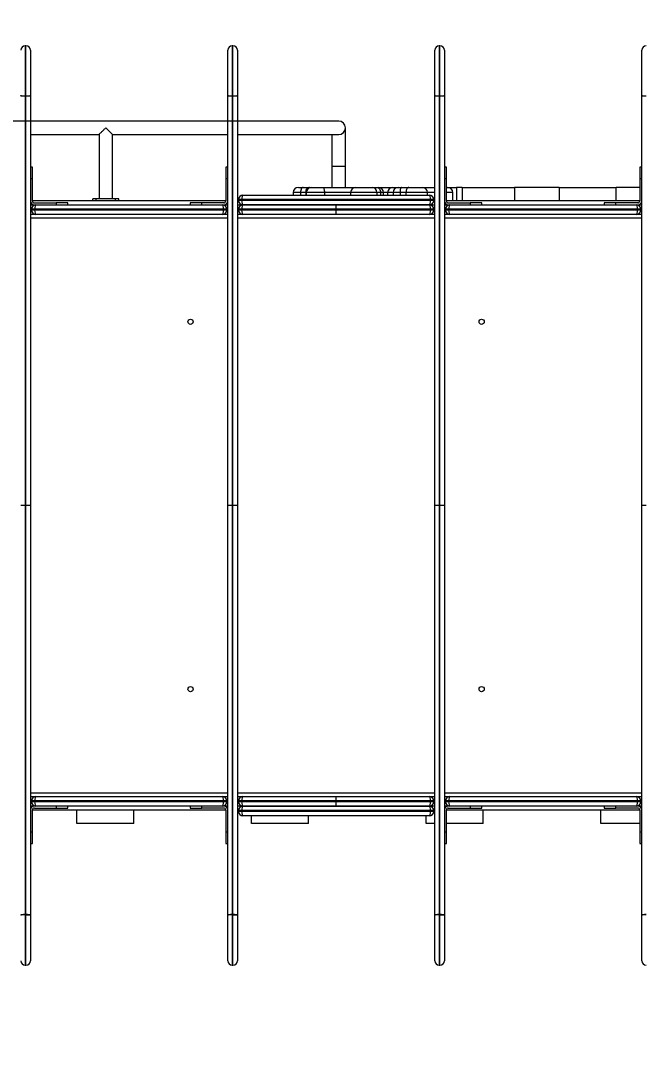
# Model space of a CAD drawing. Header units: millimetres. Extents: x -4040 to 3088, y -4191 to 2638.
# Drawn here: x -549 to 418, y -311 to 1293 of the extents above; entities that cross this region are included whole.
import ezdxf

# ---------------------------------------------------------------- set-up
doc = ezdxf.new("R2010")
doc.units = ezdxf.units.MM
for name, color, linetype in [('DIKOM_ОБЪЕКТ', 7, 'Continuous'), ('DIKOM_РАЗМЕР_ЗОНА', 7, 'Continuous'), ('DIKOM_РАЗМЕР_ОБЪЕКТА', 7, 'Continuous')]:
    doc.layers.add(name, color=color, linetype=linetype)
doc.styles.add('style1', font='arial.ttf', dxfattribs={"width": 0.8})
doc.dimstyles.new('1-50', dxfattribs={"dimtxt": 300, "dimasz": 200, "dimexe": 100, "dimexo": 0, "dimgap": 100, "dimtad": 1, "dimtxsty": 'style1', "dimcen": 200, "dimclrd": 7, "dimclre": 7, "dimclrt": 7, "dimadec": 1, "dimazin": 2, "dimtfac": 1, "dimtmove": 0, "dimatfit": 2, "dimfxl": 0, "dimlwd": 25, "dimlwe": 18, "dimarcsym": 0})

# ---------------------------------------------------------------- blocks, each defined once
blk = doc.blocks.new('*D9')
at = {"layer": 'Defpoints', "color": 0, "transparency": 16777216}
for p in [(-3211.6, -262.7), (3088.4, -258.6), (3088.4, -4091.2)]:
    blk.add_point(p, dxfattribs=at)
at = {"layer": 'DIKOM_РАЗМЕР_ЗОНА', "color": 7, "lineweight": 18, "transparency": 16777216}
for p, q in [((-3211.6, -262.7), (-3211.6, -4191.2)), ((3088.4, -258.6), (3088.4, -4191.2))]:
    blk.add_line(p, q, dxfattribs=at)
at = {"layer": 'DIKOM_РАЗМЕР_ЗОНА', "color": 7, "lineweight": 25, "transparency": 16777216}
blk.add_line((-3011.6, -4091.2), (2888.4, -4091.2), dxfattribs=at)
at = {"layer": 'DIKOM_РАЗМЕР_ЗОНА', "color": 7, "transparency": 16777216}
for points in [[(-3011.6, -4057.9), (-3011.6, -4124.6), (-3211.6, -4091.2)], [(2888.4, -4057.9), (2888.4, -4124.6), (3088.4, -4091.2)]]:
    blk.add_solid(points, dxfattribs=at)
at = {"layer": 'DIKOM_РАЗМЕР_ЗОНА', "color": 7, "transparency": 16777216, "insert": (-98.6, -3837.9), "char_height": 300, "attachment_point": 5, "style": 'style1'}
blk.add_mtext('6300', dxfattribs=at)
blk = doc.blocks.new('*D10')
at = {"layer": 'Defpoints', "color": 0, "transparency": 16777216}
for p in [(1588.4, 240.2), (-1711.6, 161.2), (1588.4, -2021.8)]:
    blk.add_point(p, dxfattribs=at)
at = {"layer": 'DIKOM_РАЗМЕР_ОБЪЕКТА', "color": 7, "lineweight": 18, "transparency": 16777216}
for p, q in [((1588.4, 240.2), (1588.4, -2121.8)), ((-1711.6, 161.2), (-1711.6, -2121.8))]:
    blk.add_line(p, q, dxfattribs=at)
at = {"layer": 'DIKOM_РАЗМЕР_ОБЪЕКТА', "color": 7, "lineweight": 25, "transparency": 16777216}
blk.add_line((-1511.6, -2021.8), (1388.4, -2021.8), dxfattribs=at)
at = {"layer": 'DIKOM_РАЗМЕР_ОБЪЕКТА', "color": 7, "transparency": 16777216}
for points in [[(-1511.6, -1988.5), (-1511.6, -2055.2), (-1711.6, -2021.8)], [(1388.4, -1988.5), (1388.4, -2055.2), (1588.4, -2021.8)]]:
    blk.add_solid(points, dxfattribs=at)
at = {"layer": 'DIKOM_РАЗМЕР_ОБЪЕКТА', "color": 7, "transparency": 16777216, "insert": (57.1, -1768.6), "char_height": 300, "attachment_point": 5, "style": 'style1'}
blk.add_mtext('3300', dxfattribs=at)
blk = doc.blocks.new('*D11')
at = {"layer": 'Defpoints', "color": 0, "transparency": 16777216}
for p in [(-126.1, 1138), (-2130.5, -1153.8), (1105.4, -1153.8)]:
    blk.add_point(p, dxfattribs=at)
at = {"layer": 'DIKOM_РАЗМЕР_ОБЪЕКТА', "color": 7, "lineweight": 18, "transparency": 16777216}
for p, q in [((-126.1, 1138), (-2230.5, 1138)), ((1105.4, -1153.8), (-2230.5, -1153.8))]:
    blk.add_line(p, q, dxfattribs=at)
at = {"layer": 'DIKOM_РАЗМЕР_ОБЪЕКТА', "color": 7, "lineweight": 25, "transparency": 16777216}
blk.add_line((-2130.5, 938), (-2130.5, -953.8), dxfattribs=at)
at = {"layer": 'DIKOM_РАЗМЕР_ОБЪЕКТА', "color": 7, "transparency": 16777216}
for points in [[(-2163.8, 938), (-2097.2, 938), (-2130.5, 1138)], [(-2163.8, -953.8), (-2097.2, -953.8), (-2130.5, -1153.8)]]:
    blk.add_solid(points, dxfattribs=at)
at = {"layer": 'DIKOM_РАЗМЕР_ОБЪЕКТА', "color": 7, "transparency": 16777216, "insert": (-2383.8, 92), "char_height": 300, "attachment_point": 5, "rotation": 90, "style": 'style1'}
blk.add_mtext('2300', dxfattribs=at)
blk = doc.blocks.new('*D12')
at = {"layer": 'Defpoints', "color": 0, "transparency": 16777216}
for p in [(-296.3, 2638), (-3589.8, -3153.9), (1186.2, -3153.9)]:
    blk.add_point(p, dxfattribs=at)
at = {"layer": 'DIKOM_РАЗМЕР_ЗОНА', "color": 7, "lineweight": 18, "transparency": 16777216}
for p, q in [((-296.3, 2638), (-3689.8, 2638)), ((1186.2, -3153.9), (-3689.8, -3153.9))]:
    blk.add_line(p, q, dxfattribs=at)
at = {"layer": 'DIKOM_РАЗМЕР_ЗОНА', "color": 7, "lineweight": 25, "transparency": 16777216}
blk.add_line((-3589.8, 2438), (-3589.8, -2953.9), dxfattribs=at)
at = {"layer": 'DIKOM_РАЗМЕР_ЗОНА', "color": 7, "transparency": 16777216}
for points in [[(-3623.1, 2438), (-3556.4, 2438), (-3589.8, 2638)], [(-3623.1, -2953.9), (-3556.4, -2953.9), (-3589.8, -3153.9)]]:
    blk.add_solid(points, dxfattribs=at)
at = {"layer": 'DIKOM_РАЗМЕР_ЗОНА', "color": 7, "transparency": 16777216, "insert": (-3842.9, -217.8), "char_height": 300, "attachment_point": 5, "rotation": 90, "style": 'style1'}
blk.add_mtext('5800', dxfattribs=at)

msp = doc.modelspace()

# ---------------------------------------------------------------- linework, layer by layer
at = {"layer": 'DIKOM_ОБЪЕКТ', "color": 7, "linetype": 'Continuous', "lineweight": 15}
for p, q in [((-541.108, 1254.504), (-542.108, 1254.504)), ((-542.108, 1254.504), (-542.108, 1176.403)), ((-541.108, 1176.403), (-541.108, 1254.504)), ((-221.108, 1254.504), (-222.108, 1254.504)), ((-222.108, 1254.504), (-222.108, 1176.403)), ((-221.108, 1176.403), (-221.108, 1254.504)), ((98.892, 1254.504), (97.892, 1254.504)), ((97.892, 1254.504), (97.892, 1176.403)), ((98.892, 1176.403), (98.892, 1254.504)), ((-534.108, 1247.504), (-534.108, 1177.265)), ((-229.108, 1177.265), (-229.108, 1247.504)), ((-214.108, 1247.504), (-214.108, 1177.265)), ((90.892, 1177.265), (90.892, 1247.504)), ((105.892, 1247.504), (105.892, 1177.265)), ((410.892, 1177.265), (410.892, 1247.504)), ((-542.108, 1176.403), (-541.108, 1176.403)), ((-542.108, 1176.239), (-542.108, 1176.403)), ((-541.108, 1176.239), (-542.108, 1176.239)), ((-542.108, 1176.239), (-542.108, 543.473)), ((-541.108, 1176.239), (-541.108, 1176.403)), ((-541.108, 543.473), (-541.108, 1176.239)), ((-534.108, 1176.938), (-534.108, 1177.265)), ((-534.108, 1176.938), (-534.108, 543.485)), ((-229.108, 1177.265), (-229.108, 1176.938)), ((-229.108, 543.485), (-229.108, 1176.938)), ((-222.108, 1176.403), (-221.108, 1176.403)), ((-222.108, 1176.239), (-222.108, 1176.403)), ((-221.108, 1176.239), (-222.108, 1176.239)), ((-222.108, 1176.239), (-222.108, 543.473)), ((-221.108, 1176.239), (-221.108, 1176.403)), ((-221.108, 543.473), (-221.108, 1176.239)), ((-214.108, 1176.938), (-214.108, 1177.265)), ((-214.108, 1176.938), (-214.108, 543.485)), ((90.892, 1177.265), (90.892, 1176.938)), ((90.892, 543.485), (90.892, 1176.938)), ((97.892, 1176.403), (98.892, 1176.403)), ((97.892, 1176.239), (97.892, 1176.403)), ((98.892, 1176.239), (97.892, 1176.239)), ((97.892, 1176.239), (97.892, 543.473)), ((98.892, 1176.239), (98.892, 1176.403)), ((98.892, 543.473), (98.892, 1176.239)), ((105.892, 1176.938), (105.892, 1177.265)), ((105.892, 1176.938), (105.892, 543.485)), ((410.892, 1177.265), (410.892, 1176.938)), ((410.892, 543.485), (410.892, 1176.938)), ((-229.108, 1137.967), (-534.108, 1137.967)), ((-57.608, 1137.967), (-214.108, 1137.967)), ((-47.108, 1067.467), (-47.108, 1127.467)), ((-534.108, 1116.967), (-428.023, 1116.967)), ((-428.108, 1117.039), (-428.108, 1017.467)), ((-407.175, 1116.967), (-229.108, 1116.967)), ((-407.108, 1017.467), (-407.108, 1117.053)), ((-214.108, 1116.967), (-57.608, 1116.967)), ((-68.108, 1116.967), (-68.108, 1067.467)), ((-531.108, 1066.467), (-534.108, 1066.467)), ((-531.108, 1048.467), (-531.108, 1066.467)), ((-229.108, 1066.467), (-232.108, 1066.467)), ((-232.108, 1066.467), (-232.108, 1048.467)), ((-68.108, 1067.467), (-68.108, 1035.467)), ((-47.108, 1067.467), (-68.108, 1067.467)), ((-47.108, 1035.467), (-47.108, 1067.467)), ((108.892, 1066.467), (105.892, 1066.467)), ((108.892, 1048.467), (108.892, 1066.467)), ((410.892, 1066.467), (407.892, 1066.467)), ((407.892, 1066.467), (407.892, 1048.467)), ((-531.108, 1048.467), (-534.108, 1048.467)), ((-531.108, 1014.467), (-531.108, 1048.467)), ((-229.108, 1048.467), (-232.108, 1048.467)), ((-232.108, 1048.467), (-232.108, 1014.467)), ((108.892, 1048.467), (105.892, 1048.467)), ((108.892, 1014.467), (108.892, 1048.467)), ((410.892, 1048.467), (407.892, 1048.467)), ((407.892, 1048.467), (407.892, 1014.467)), ((-127.964, 1027.467), (-127.964, 1023.467)), ((-116.461, 1027.467), (-127.964, 1027.467)), ((-119.964, 1035.467), (-112.703, 1035.467)), ((-108.588, 1027.467), (-116.461, 1027.467)), ((-116.461, 1027.467), (-116.461, 1023.467)), ((-112.703, 1035.467), (-102.862, 1035.467)), ((-107.642, 1027.467), (-108.588, 1027.467)), ((-108.588, 1027.467), (-108.588, 1023.467)), ((-107.642, 1027.467), (-107.642, 1023.467)), ((-79.614, 1027.467), (-107.642, 1027.467)), ((-102.862, 1035.467), (-99.642, 1035.467)), ((-99.642, 1035.467), (-81.951, 1035.467)), ((-81.951, 1035.467), (-31.293, 1035.467)), ((-39.087, 1027.467), (-79.614, 1027.467)), ((-79.614, 1027.467), (-79.614, 1023.467)), ((1.197, 1027.467), (-39.087, 1027.467)), ((-39.087, 1027.467), (-39.087, 1023.467)), ((-31.293, 1035.467), (-5.866, 1035.467)), ((-5.866, 1035.467), (1.512, 1035.467)), ((7.099, 1027.467), (1.197, 1027.467)), ((1.197, 1027.467), (1.197, 1023.467)), ((1.512, 1035.467), (3.623, 1035.467)), ((3.623, 1035.467), (25.841, 1035.467)), ((7.099, 1027.467), (7.099, 1023.467)), ((11.623, 1027.467), (7.099, 1027.467)), ((11.623, 1023.467), (11.623, 1027.467)), ((18.114, 1027.467), (11.623, 1027.467)), ((26.566, 1027.467), (18.114, 1027.467)), ((18.114, 1027.467), (18.114, 1023.467)), ((25.841, 1035.467), (34.294, 1035.467)), ((37.351, 1027.467), (26.566, 1027.467)), ((26.566, 1027.467), (26.566, 1023.467)), ((34.294, 1035.467), (39.326, 1035.467)), ((46.399, 1027.467), (37.351, 1027.467)), ((37.351, 1027.467), (37.351, 1023.467)), ((39.326, 1035.467), (50.636, 1035.467)), ((79.58, 1027.467), (46.399, 1027.467)), ((46.399, 1027.467), (46.399, 1023.467)), ((50.636, 1035.467), (71.58, 1035.467)), ((71.58, 1035.467), (90.892, 1035.467)), ((79.58, 1023.467), (79.58, 1027.467)), ((90.892, 1027.467), (79.58, 1027.467)), ((108.892, 1035.467), (110.839, 1035.467)), ((118.839, 1027.467), (108.892, 1027.467)), ((110.839, 1035.467), (124.315, 1035.467)), ((118.839, 1014.467), (118.839, 1027.467)), ((124.315, 1035.467), (124.315, 1014.467)), ((133.35, 1035.467), (124.315, 1035.467)), ((133.35, 1035.467), (133.35, 1014.467)), ((133.35, 1035.467), (214.177, 1035.467)), ((214.177, 1035.467), (214.177, 1014.467)), ((283.15, 1035.467), (214.177, 1035.467)), ((283.15, 1035.467), (283.15, 1014.467)), ((283.15, 1035.467), (371.15, 1035.467)), ((371.15, 1014.467), (371.15, 1035.467)), ((407.892, 1035.467), (371.15, 1035.467)), ((-232.108, 1014.467), (-531.108, 1014.467)), ((-528.108, 1011.467), (-494.108, 1011.467)), ((-494.108, 1011.467), (-494.108, 1008.467)), ((-476.108, 1011.467), (-494.108, 1011.467)), ((-476.108, 1008.467), (-476.108, 1011.467)), ((-437.608, 1014.467), (-437.608, 1017.467)), ((-432.608, 1017.467), (-437.608, 1017.467)), ((-432.608, 1014.467), (-432.608, 1017.467)), ((-402.608, 1017.467), (-432.608, 1017.467)), ((-402.608, 1014.467), (-402.608, 1017.467)), ((-397.608, 1017.467), (-402.608, 1017.467)), ((-397.608, 1014.467), (-397.608, 1017.467)), ((-287.108, 1011.467), (-287.108, 1008.467)), ((-269.108, 1011.467), (-287.108, 1011.467)), ((-269.108, 1008.467), (-269.108, 1011.467)), ((-235.108, 1011.467), (-269.108, 1011.467)), ((-212.536, 1014.467), (-214.108, 1014.467)), ((-207.608, 1016.467), (-212.608, 1016.467)), ((-212.608, 1016.467), (-212.608, 1015.467)), ((-212.608, 1015.467), (-207.608, 1015.467)), ((-207.608, 1016.467), (-207.608, 1015.467)), ((84.392, 1016.467), (-207.608, 1016.467)), ((-207.608, 1015.467), (84.392, 1015.467)), ((-205.608, 1023.467), (82.392, 1023.467)), ((89.392, 1016.467), (84.392, 1016.467)), ((84.392, 1016.467), (84.392, 1015.467)), ((84.392, 1015.467), (89.392, 1015.467)), ((90.892, 1014.467), (89.321, 1014.467)), ((89.392, 1016.467), (89.392, 1015.467)), ((407.892, 1014.467), (108.892, 1014.467)), ((111.892, 1011.467), (145.892, 1011.467)), ((145.892, 1011.467), (145.892, 1008.467)), ((163.892, 1011.467), (145.892, 1011.467)), ((163.892, 1008.467), (163.892, 1011.467)), ((352.892, 1011.467), (352.892, 1008.467)), ((370.892, 1011.467), (352.892, 1011.467)), ((370.892, 1008.467), (370.892, 1011.467)), ((404.892, 1011.467), (370.892, 1011.467)), ((-534.108, 1008.467), (-525.608, 1008.467)), ((-532.608, 1001.467), (-534.108, 1001.467)), ((-534.108, 1000.467), (-532.608, 1000.467)), ((-532.608, 1000.467), (-532.608, 1001.467)), ((-527.608, 1001.467), (-532.608, 1001.467)), ((-532.608, 1000.467), (-527.608, 1000.467)), ((-235.608, 1001.467), (-527.608, 1001.467)), ((-527.608, 1001.467), (-527.608, 1000.467)), ((-527.608, 1000.467), (-235.608, 1000.467)), ((-525.608, 1008.467), (-237.608, 1008.467)), ((-237.608, 1008.467), (-229.108, 1008.467)), ((-230.608, 1001.467), (-235.608, 1001.467)), ((-235.608, 1000.467), (-235.608, 1001.467)), ((-235.608, 1000.467), (-230.608, 1000.467)), ((-230.608, 1001.467), (-230.608, 1000.467)), ((-229.108, 1001.467), (-230.608, 1001.467)), ((-230.608, 1000.467), (-229.108, 1000.467)), ((-214.108, 1008.467), (-205.608, 1008.467)), ((-212.608, 1001.467), (-214.108, 1001.467)), ((-214.108, 1000.467), (-212.608, 1000.467)), ((-212.608, 1000.467), (-212.608, 1001.467)), ((-207.608, 1001.467), (-212.608, 1001.467)), ((-212.608, 1000.467), (-207.608, 1000.467)), ((-207.608, 1001.467), (-207.608, 1000.467)), ((-61.608, 1001.467), (-207.608, 1001.467)), ((-207.608, 1000.467), (-61.608, 1000.467)), ((82.392, 1008.467), (-205.608, 1008.467)), ((-205.608, 1008.467), (-61.608, 1008.467)), ((-61.608, 1008.467), (82.392, 1008.467)), ((-61.608, 1001.467), (-61.608, 1008.467)), ((84.392, 1001.467), (-61.608, 1001.467)), ((-61.608, 1001.467), (-61.608, 1000.467)), ((-61.608, 1000.467), (84.392, 1000.467)), ((-61.608, 993.467), (-61.608, 1000.467)), ((82.392, 1008.467), (90.892, 1008.467)), ((84.392, 1000.467), (84.392, 1001.467)), ((89.392, 1001.467), (84.392, 1001.467)), ((84.392, 1000.467), (89.392, 1000.467)), ((89.392, 1001.467), (89.392, 1000.467)), ((90.892, 1001.467), (89.392, 1001.467)), ((89.392, 1000.467), (90.892, 1000.467)), ((105.892, 1008.467), (114.392, 1008.467)), ((107.392, 1001.467), (105.892, 1001.467)), ((105.892, 1000.467), (107.392, 1000.467)), ((112.392, 1001.467), (107.392, 1001.467)), ((107.392, 1000.467), (107.392, 1001.467)), ((107.392, 1000.467), (112.392, 1000.467)), ((112.392, 1001.467), (112.392, 1000.467)), ((404.392, 1001.467), (112.392, 1001.467)), ((112.392, 1000.467), (404.392, 1000.467)), ((114.392, 1008.467), (402.392, 1008.467)), ((402.392, 1008.467), (410.892, 1008.467)), ((409.392, 1001.467), (404.392, 1001.467)), ((404.392, 1000.467), (404.392, 1001.467)), ((404.392, 1000.467), (409.392, 1000.467)), ((409.392, 1001.467), (409.392, 1000.467)), ((410.892, 1001.467), (409.392, 1001.467)), ((409.392, 1000.467), (410.892, 1000.467)), ((-525.608, 993.467), (-534.108, 993.467)), ((-534.108, 988.467), (-229.108, 988.467)), ((-237.608, 993.467), (-525.608, 993.467)), ((-229.108, 993.467), (-237.608, 993.467)), ((-205.608, 993.467), (-214.108, 993.467)), ((-214.108, 988.467), (90.892, 988.467)), ((-61.608, 993.467), (-205.608, 993.467)), ((82.392, 993.467), (-61.608, 993.467)), ((90.892, 993.467), (82.392, 993.467)), ((114.392, 993.467), (105.892, 993.467)), ((105.892, 988.467), (410.892, 988.467)), ((402.392, 993.467), (114.392, 993.467)), ((410.892, 993.467), (402.392, 993.467)), ((-542.108, 543.473), (-541.108, 543.473)), ((-542.108, 543.447), (-542.108, 543.473)), ((-541.108, 543.447), (-542.108, 543.447)), ((-542.108, 543.447), (-542.108, -89.319)), ((-541.108, 543.447), (-541.108, 543.473)), ((-541.108, -89.319), (-541.108, 543.447)), ((-534.108, 543.435), (-534.108, 543.485)), ((-534.108, 543.435), (-534.108, -90.018)), ((-229.108, 543.485), (-229.108, 543.435)), ((-229.108, -90.018), (-229.108, 543.435)), ((-222.108, 543.473), (-221.108, 543.473)), ((-222.108, 543.447), (-222.108, 543.473)), ((-222.108, 543.447), (-222.108, -89.319)), ((-221.108, 543.447), (-222.108, 543.447)), ((-221.108, 543.447), (-221.108, 543.473)), ((-221.108, -89.319), (-221.108, 543.447)), ((-214.108, 543.435), (-214.108, 543.485)), ((-214.108, 543.435), (-214.108, -90.018)), ((90.892, 543.485), (90.892, 543.435)), ((90.892, -90.018), (90.892, 543.435)), ((97.892, 543.473), (98.892, 543.473)), ((97.892, 543.447), (97.892, 543.473)), ((97.892, 543.447), (97.892, -89.319)), ((98.892, 543.447), (97.892, 543.447)), ((98.892, 543.447), (98.892, 543.473)), ((98.892, -89.319), (98.892, 543.447)), ((105.892, 543.435), (105.892, 543.485)), ((105.892, 543.435), (105.892, -90.018)), ((410.892, 543.485), (410.892, 543.435)), ((410.892, -90.018), (410.892, 543.435)), ((-229.108, 98.467), (-534.108, 98.467)), ((90.892, 98.467), (-214.108, 98.467)), ((410.892, 98.467), (105.892, 98.467)), ((-534.108, 93.467), (-525.608, 93.467)), ((-532.608, 86.467), (-534.108, 86.467)), ((-534.108, 85.467), (-532.608, 85.467)), ((-532.608, 85.467), (-532.608, 86.467)), ((-527.608, 86.467), (-532.608, 86.467)), ((-532.608, 85.467), (-527.608, 85.467)), ((-527.608, 86.467), (-527.608, 85.467)), ((-235.608, 86.467), (-527.608, 86.467)), ((-527.608, 85.467), (-235.608, 85.467)), ((-525.608, 93.467), (-237.608, 93.467)), ((-237.608, 93.467), (-229.108, 93.467)), ((-230.608, 86.467), (-235.608, 86.467)), ((-235.608, 85.467), (-235.608, 86.467)), ((-235.608, 85.467), (-230.608, 85.467)), ((-230.608, 86.467), (-230.608, 85.467)), ((-229.108, 86.467), (-230.608, 86.467)), ((-230.608, 85.467), (-229.108, 85.467)), ((-214.108, 93.467), (-205.608, 93.467)), ((-212.608, 86.467), (-214.108, 86.467)), ((-214.108, 85.467), (-212.608, 85.467)), ((-207.608, 86.467), (-212.608, 86.467)), ((-212.608, 85.467), (-212.608, 86.467)), ((-212.608, 85.467), (-207.608, 85.467)), ((-207.608, 86.467), (-207.608, 85.467)), ((-61.608, 86.467), (-207.608, 86.467)), ((-207.608, 85.467), (-61.608, 85.467)), ((-205.608, 93.467), (-61.608, 93.467)), ((-61.608, 93.467), (82.392, 93.467)), ((-61.608, 86.467), (-61.608, 93.467)), ((84.392, 86.467), (-61.608, 86.467)), ((-61.608, 86.467), (-61.608, 85.467)), ((-61.608, 85.467), (84.392, 85.467)), ((-61.608, 78.467), (-61.608, 85.467)), ((82.392, 93.467), (90.892, 93.467)), ((84.392, 85.467), (84.392, 86.467)), ((89.392, 86.467), (84.392, 86.467)), ((84.392, 85.467), (89.392, 85.467)), ((89.392, 86.467), (89.392, 85.467)), ((90.892, 86.467), (89.392, 86.467)), ((89.392, 85.467), (90.892, 85.467)), ((105.892, 93.467), (114.392, 93.467)), ((107.392, 86.467), (105.892, 86.467)), ((105.892, 85.467), (107.392, 85.467)), ((112.392, 86.467), (107.392, 86.467)), ((107.392, 85.467), (107.392, 86.467)), ((107.392, 85.467), (112.392, 85.467)), ((404.392, 86.467), (112.392, 86.467)), ((112.392, 86.467), (112.392, 85.467)), ((112.392, 85.467), (404.392, 85.467)), ((114.392, 93.467), (402.392, 93.467)), ((402.392, 93.467), (410.892, 93.467)), ((409.392, 86.467), (404.392, 86.467)), ((404.392, 85.467), (404.392, 86.467)), ((404.392, 85.467), (409.392, 85.467)), ((409.392, 86.467), (409.392, 85.467)), ((410.892, 86.467), (409.392, 86.467)), ((409.392, 85.467), (410.892, 85.467)), ((-525.608, 78.467), (-534.108, 78.467)), ((-232.108, 72.467), (-531.108, 72.467)), ((-531.108, 38.467), (-531.108, 72.467)), ((-528.108, 75.467), (-494.108, 75.467)), ((-237.608, 78.467), (-525.608, 78.467)), ((-494.108, 78.467), (-494.108, 75.467)), ((-494.108, 75.467), (-476.108, 75.467)), ((-476.108, 75.467), (-476.108, 78.467)), ((-462.455, 51.467), (-462.455, 72.467)), ((-462.447, 51.467), (-462.447, 72.467)), ((-374.455, 51.467), (-374.455, 72.467)), ((-287.108, 78.467), (-287.108, 75.467)), ((-287.108, 75.467), (-269.108, 75.467)), ((-269.108, 75.467), (-269.108, 78.467)), ((-235.108, 75.467), (-269.108, 75.467)), ((-229.108, 78.467), (-237.608, 78.467)), ((-232.108, 72.467), (-232.108, 38.467)), ((-205.608, 78.467), (-214.108, 78.467)), ((-212.536, 72.467), (-214.108, 72.467)), ((-207.608, 71.467), (-212.608, 71.467)), ((-212.608, 71.467), (-212.608, 70.467)), ((-212.608, 70.467), (-207.608, 70.467)), ((-207.608, 71.467), (-207.608, 70.467)), ((84.392, 71.467), (-207.608, 71.467)), ((-207.608, 70.467), (84.392, 70.467)), ((-205.608, 78.467), (82.392, 78.467)), ((-61.608, 78.467), (-205.608, 78.467)), ((82.392, 78.467), (-61.608, 78.467)), ((90.892, 78.467), (82.392, 78.467)), ((84.392, 71.467), (84.392, 70.467)), ((89.392, 71.467), (84.392, 71.467)), ((84.392, 70.467), (89.392, 70.467)), ((90.892, 72.467), (89.321, 72.467)), ((89.392, 71.467), (89.392, 70.467)), ((114.392, 78.467), (105.892, 78.467)), ((407.892, 72.467), (108.892, 72.467)), ((108.892, 38.467), (108.892, 72.467)), ((111.892, 75.467), (145.892, 75.467)), ((402.392, 78.467), (114.392, 78.467)), ((145.892, 78.467), (145.892, 75.467)), ((145.892, 75.467), (163.892, 75.467)), ((163.892, 75.467), (163.892, 78.467)), ((165.545, 51.467), (165.545, 72.467)), ((347.545, 51.467), (347.545, 72.467)), ((347.553, 51.467), (347.553, 72.467)), ((352.892, 78.467), (352.892, 75.467)), ((352.892, 75.467), (370.892, 75.467)), ((370.892, 75.467), (370.892, 78.467)), ((404.892, 75.467), (370.892, 75.467)), ((410.892, 78.467), (402.392, 78.467)), ((407.892, 72.467), (407.892, 38.467)), ((-462.447, 51.467), (-462.455, 51.467)), ((-374.455, 51.467), (-462.447, 51.467)), ((82.392, 63.467), (-205.608, 63.467)), ((-192.455, 51.467), (-192.455, 63.467)), ((-192.447, 51.467), (-192.455, 51.467)), ((-192.447, 51.467), (-192.447, 63.467)), ((-104.455, 51.467), (-192.447, 51.467)), ((-104.455, 51.467), (-104.455, 63.467)), ((77.545, 51.467), (77.545, 63.467)), ((77.553, 51.467), (77.545, 51.467)), ((77.553, 51.467), (77.553, 63.467)), ((90.892, 51.467), (77.553, 51.467)), ((165.545, 51.467), (108.892, 51.467)), ((347.553, 51.467), (347.545, 51.467)), ((407.892, 51.467), (347.553, 51.467)), ((-534.108, 38.467), (-531.108, 38.467)), ((-531.108, 20.467), (-531.108, 38.467)), ((-232.108, 38.467), (-229.108, 38.467)), ((-232.108, 38.467), (-232.108, 20.467)), ((105.892, 38.467), (108.892, 38.467)), ((108.892, 20.467), (108.892, 38.467)), ((407.892, 38.467), (410.892, 38.467)), ((407.892, 38.467), (407.892, 20.467)), ((-534.108, 20.467), (-531.108, 20.467)), ((-232.108, 20.467), (-229.108, 20.467)), ((105.892, 20.467), (108.892, 20.467)), ((407.892, 20.467), (410.892, 20.467)), ((-542.108, -89.483), (-542.108, -89.319)), ((-542.108, -89.319), (-541.108, -89.319)), ((-541.108, -89.483), (-542.108, -89.483)), ((-542.108, -89.483), (-542.108, -167.584)), ((-541.108, -89.483), (-541.108, -89.319)), ((-541.108, -167.584), (-541.108, -89.483)), ((-534.108, -90.345), (-534.108, -90.018)), ((-534.108, -90.345), (-534.108, -160.584)), ((-229.108, -90.018), (-229.108, -90.345)), ((-229.108, -160.584), (-229.108, -90.345)), ((-222.108, -89.319), (-221.108, -89.319)), ((-222.108, -89.483), (-222.108, -89.319)), ((-221.108, -89.483), (-222.108, -89.483)), ((-222.108, -89.483), (-222.108, -167.584)), ((-221.108, -89.483), (-221.108, -89.319)), ((-221.108, -167.584), (-221.108, -89.483)), ((-214.108, -90.345), (-214.108, -90.018)), ((-214.108, -90.345), (-214.108, -160.584)), ((90.892, -90.018), (90.892, -90.345)), ((90.892, -160.584), (90.892, -90.345)), ((97.892, -89.319), (98.892, -89.319)), ((97.892, -89.483), (97.892, -89.319)), ((98.892, -89.483), (97.892, -89.483)), ((97.892, -89.483), (97.892, -167.584)), ((98.892, -89.483), (98.892, -89.319)), ((98.892, -167.584), (98.892, -89.483)), ((105.892, -90.345), (105.892, -90.018)), ((105.892, -90.345), (105.892, -160.584)), ((410.892, -90.018), (410.892, -90.345)), ((410.892, -160.584), (410.892, -90.345)), ((-542.108, -167.584), (-541.108, -167.584)), ((-222.108, -167.584), (-221.108, -167.584)), ((97.892, -167.584), (98.892, -167.584))]:
    msp.add_line(p, q, dxfattribs=at)
at = {"layer": 'DIKOM_ОБЪЕКТ', "color": 7, "linetype": 'Continuous', "lineweight": 15, "flags": 128}
for points in [[(-542.108, 1176.403), (-543.473, 1176.419), (-544.786, 1176.468), (-545.997, 1176.548), (-547.057, 1176.655), (-547.928, 1176.786), (-548.575, 1176.935), (-548.973, 1177.097), (-549.108, 1177.265)], [(-542.108, 1176.239), (-543.473, 1176.253), (-544.786, 1176.292), (-545.997, 1176.357), (-547.057, 1176.444), (-547.928, 1176.55), (-548.575, 1176.67), (-548.973, 1176.801), (-549.108, 1176.938)], [(-534.108, 1177.265), (-534.242, 1177.097), (-534.64, 1176.935), (-535.287, 1176.786), (-536.158, 1176.655), (-537.219, 1176.548), (-538.429, 1176.468), (-539.742, 1176.419), (-541.108, 1176.403)], [(-534.108, 1176.938), (-534.242, 1176.801), (-534.64, 1176.67), (-535.287, 1176.55), (-536.158, 1176.444), (-537.219, 1176.357), (-538.429, 1176.292), (-539.742, 1176.253), (-541.108, 1176.239)], [(-222.108, 1176.403), (-223.473, 1176.419), (-224.786, 1176.468), (-225.997, 1176.548), (-227.057, 1176.655), (-227.928, 1176.786), (-228.575, 1176.935), (-228.973, 1177.097), (-229.108, 1177.265)], [(-222.108, 1176.239), (-223.473, 1176.253), (-224.786, 1176.292), (-225.997, 1176.357), (-227.057, 1176.444), (-227.928, 1176.55), (-228.575, 1176.67), (-228.973, 1176.801), (-229.108, 1176.938)], [(-214.108, 1177.265), (-214.242, 1177.097), (-214.64, 1176.935), (-215.287, 1176.786), (-216.158, 1176.655), (-217.219, 1176.548), (-218.429, 1176.468), (-219.742, 1176.419), (-221.108, 1176.403)], [(-214.108, 1176.938), (-214.242, 1176.801), (-214.64, 1176.67), (-215.287, 1176.55), (-216.158, 1176.444), (-217.219, 1176.357), (-218.429, 1176.292), (-219.742, 1176.253), (-221.108, 1176.239)], [(97.892, 1176.403), (96.527, 1176.419), (95.214, 1176.468), (94.003, 1176.548), (92.943, 1176.655), (92.072, 1176.786), (91.425, 1176.935), (91.027, 1177.097), (90.892, 1177.265)], [(97.892, 1176.239), (96.527, 1176.253), (95.214, 1176.292), (94.003, 1176.357), (92.943, 1176.444), (92.072, 1176.55), (91.425, 1176.67), (91.027, 1176.801), (90.892, 1176.938)], [(105.892, 1177.265), (105.758, 1177.097), (105.36, 1176.935), (104.713, 1176.786), (103.842, 1176.655), (102.781, 1176.548), (101.571, 1176.468), (100.258, 1176.419), (98.892, 1176.403)], [(105.892, 1176.938), (105.758, 1176.801), (105.36, 1176.67), (104.713, 1176.55), (103.842, 1176.444), (102.781, 1176.357), (101.571, 1176.292), (100.258, 1176.253), (98.892, 1176.239)], [(417.892, 1176.403), (416.527, 1176.419), (415.214, 1176.468), (414.003, 1176.548), (412.943, 1176.655), (412.072, 1176.786), (411.425, 1176.935), (411.027, 1177.097), (410.892, 1177.265)], [(417.892, 1176.239), (416.527, 1176.253), (415.214, 1176.292), (414.003, 1176.357), (412.943, 1176.444), (412.072, 1176.55), (411.425, 1176.67), (411.027, 1176.801), (410.892, 1176.938)], [(-112.703, 1035.467), (-113.436, 1035.313), (-114.141, 1034.858), (-114.791, 1034.119), (-115.36, 1033.124), (-115.827, 1031.911), (-116.175, 1030.528), (-116.388, 1029.028), (-116.461, 1027.467)], [(-102.862, 1035.467), (-103.979, 1035.313), (-105.053, 1034.858), (-106.043, 1034.119), (-106.911, 1033.124), (-107.623, 1031.911), (-108.152, 1030.528), (-108.478, 1029.028), (-108.588, 1027.467)], [(-81.951, 1035.467), (-81.495, 1035.313), (-81.057, 1034.858), (-80.653, 1034.119), (-80.299, 1033.124), (-80.008, 1031.911), (-79.792, 1030.528), (-79.659, 1029.028), (-79.614, 1027.467)], [(1.512, 1035.467), (2.602, 1035.313), (3.65, 1034.858), (4.616, 1034.119), (5.462, 1033.124), (6.157, 1031.911), (6.673, 1030.528), (6.991, 1029.028), (7.099, 1027.467)], [(39.326, 1035.467), (38.941, 1035.313), (38.57, 1034.858), (38.229, 1034.119), (37.929, 1033.124), (37.684, 1031.911), (37.501, 1030.528), (37.389, 1029.028), (37.351, 1027.467)], [(50.636, 1035.467), (49.81, 1035.313), (49.015, 1034.858), (48.282, 1034.119), (47.64, 1033.124), (47.113, 1031.911), (46.721, 1030.528), (46.48, 1029.028), (46.399, 1027.467)], [(-542.108, 543.473), (-543.473, 543.473), (-544.786, 543.474), (-545.997, 543.475), (-547.057, 543.476), (-547.928, 543.478), (-548.575, 543.48), (-548.973, 543.483), (-549.108, 543.485)], [(-542.108, 543.447), (-543.473, 543.447), (-544.786, 543.446), (-545.997, 543.445), (-547.057, 543.444), (-547.928, 543.442), (-548.575, 543.44), (-548.973, 543.437), (-549.108, 543.435)], [(-534.108, 543.485), (-534.242, 543.483), (-534.64, 543.48), (-535.287, 543.478), (-536.158, 543.476), (-537.219, 543.475), (-538.429, 543.474), (-539.742, 543.473), (-541.108, 543.473)], [(-534.108, 543.435), (-534.242, 543.437), (-534.64, 543.44), (-535.287, 543.442), (-536.158, 543.444), (-537.219, 543.445), (-538.429, 543.446), (-539.742, 543.447), (-541.108, 543.447)], [(-222.108, 543.473), (-223.473, 543.473), (-224.786, 543.474), (-225.997, 543.475), (-227.057, 543.476), (-227.928, 543.478), (-228.575, 543.48), (-228.973, 543.483), (-229.108, 543.485)], [(-222.108, 543.447), (-223.473, 543.447), (-224.786, 543.446), (-225.997, 543.445), (-227.057, 543.444), (-227.928, 543.442), (-228.575, 543.44), (-228.973, 543.437), (-229.108, 543.435)], [(-214.108, 543.485), (-214.242, 543.483), (-214.64, 543.48), (-215.287, 543.478), (-216.158, 543.476), (-217.219, 543.475), (-218.429, 543.474), (-219.742, 543.473), (-221.108, 543.473)], [(-214.108, 543.435), (-214.242, 543.437), (-214.64, 543.44), (-215.287, 543.442), (-216.158, 543.444), (-217.219, 543.445), (-218.429, 543.446), (-219.742, 543.447), (-221.108, 543.447)], [(97.892, 543.473), (96.527, 543.473), (95.214, 543.474), (94.003, 543.475), (92.943, 543.476), (92.072, 543.478), (91.425, 543.48), (91.027, 543.483), (90.892, 543.485)], [(97.892, 543.447), (96.527, 543.447), (95.214, 543.446), (94.003, 543.445), (92.943, 543.444), (92.072, 543.442), (91.425, 543.44), (91.027, 543.437), (90.892, 543.435)], [(105.892, 543.485), (105.758, 543.483), (105.36, 543.48), (104.713, 543.478), (103.842, 543.476), (102.781, 543.475), (101.571, 543.474), (100.258, 543.473), (98.892, 543.473)], [(105.892, 543.435), (105.758, 543.437), (105.36, 543.44), (104.713, 543.442), (103.842, 543.444), (102.781, 543.445), (101.571, 543.446), (100.258, 543.447), (98.892, 543.447)], [(417.892, 543.473), (416.527, 543.473), (415.214, 543.474), (414.003, 543.475), (412.943, 543.476), (412.072, 543.478), (411.425, 543.48), (411.027, 543.483), (410.892, 543.485)], [(417.892, 543.447), (416.527, 543.447), (415.214, 543.446), (414.003, 543.445), (412.943, 543.444), (412.072, 543.442), (411.425, 543.44), (411.027, 543.437), (410.892, 543.435)], [(-542.108, -89.319), (-543.473, -89.333), (-544.786, -89.372), (-545.997, -89.437), (-547.057, -89.524), (-547.928, -89.63), (-548.575, -89.75), (-548.973, -89.881), (-549.108, -90.018)], [(-542.108, -89.483), (-543.473, -89.499), (-544.786, -89.548), (-545.997, -89.628), (-547.057, -89.735), (-547.928, -89.866), (-548.575, -90.015), (-548.973, -90.177), (-549.108, -90.345)], [(-534.108, -90.018), (-534.242, -89.881), (-534.64, -89.75), (-535.287, -89.63), (-536.158, -89.524), (-537.219, -89.437), (-538.429, -89.372), (-539.742, -89.333), (-541.108, -89.319)], [(-541.108, -89.483), (-539.742, -89.499), (-538.429, -89.548), (-537.219, -89.628), (-536.158, -89.735), (-535.287, -89.866), (-534.64, -90.015), (-534.242, -90.177), (-534.108, -90.345)], [(-222.108, -89.319), (-223.473, -89.333), (-224.786, -89.372), (-225.997, -89.437), (-227.057, -89.524), (-227.928, -89.63), (-228.575, -89.75), (-228.973, -89.881), (-229.108, -90.018)], [(-222.108, -89.483), (-223.473, -89.499), (-224.786, -89.548), (-225.997, -89.628), (-227.057, -89.735), (-227.928, -89.866), (-228.575, -90.015), (-228.973, -90.177), (-229.108, -90.345)], [(-214.108, -90.018), (-214.242, -89.881), (-214.64, -89.75), (-215.287, -89.63), (-216.158, -89.524), (-217.219, -89.437), (-218.429, -89.372), (-219.742, -89.333), (-221.108, -89.319)], [(-221.108, -89.483), (-219.742, -89.499), (-218.429, -89.548), (-217.219, -89.628), (-216.158, -89.735), (-215.287, -89.866), (-214.64, -90.015), (-214.242, -90.177), (-214.108, -90.345)], [(97.892, -89.319), (96.527, -89.333), (95.214, -89.372), (94.003, -89.437), (92.943, -89.524), (92.072, -89.63), (91.425, -89.75), (91.027, -89.881), (90.892, -90.018)], [(97.892, -89.483), (96.527, -89.499), (95.214, -89.548), (94.003, -89.628), (92.943, -89.735), (92.072, -89.866), (91.425, -90.015), (91.027, -90.177), (90.892, -90.345)], [(105.892, -90.018), (105.758, -89.881), (105.36, -89.75), (104.713, -89.63), (103.842, -89.524), (102.781, -89.437), (101.571, -89.372), (100.258, -89.333), (98.892, -89.319)], [(98.892, -89.483), (100.258, -89.499), (101.571, -89.548), (102.781, -89.628), (103.842, -89.735), (104.713, -89.866), (105.36, -90.015), (105.758, -90.177), (105.892, -90.345)], [(417.892, -89.319), (416.527, -89.333), (415.214, -89.372), (414.003, -89.437), (412.943, -89.524), (412.072, -89.63), (411.425, -89.75), (411.027, -89.881), (410.892, -90.018)], [(417.892, -89.483), (416.527, -89.499), (415.214, -89.548), (414.003, -89.628), (412.943, -89.735), (412.072, -89.866), (411.425, -90.015), (411.027, -90.177), (410.892, -90.345)]]:
    msp.add_lwpolyline(points, dxfattribs=at)
at = {"layer": 'DIKOM_ОБЪЕКТ', "color": 7, "linetype": 'Continuous', "lineweight": 15}
for centre in [(-286.608, 827.467), (163.392, 827.467), (-286.608, 259.467), (163.392, 259.467)]:
    msp.add_circle(centre, 4, dxfattribs=at)
for centre, radius, start, end in [((-542.108, 1247.504), 7, 90, 180), ((-541.108, 1247.504), 7, 0, 90), ((-222.108, 1247.504), 7, 90, 180), ((-221.108, 1247.504), 7, 0, 90), ((97.892, 1247.504), 7, 90, 180), ((98.892, 1247.504), 7, 0, 90), ((417.892, 1247.504), 7, 90, 180), ((-57.608, 1127.467), 10.5, 0, 90), ((-57.608, 1127.467), 10.5, 270, 0), ((-119.964, 1027.467), 8, 90, 180), ((-99.642, 1027.467), 8, 90, 180), ((-31.188, 1027.568), 7.899, 90.754915, 180.735837), ((-6.366, 1027.908), 7.575, 356.661355, 86.2171), ((3.623, 1027.467), 8, 0, 90), ((25.98, 1027.601), 7.867, 91.010329, 180.975455), ((34.433, 1027.601), 7.867, 91.010776, 180.975449), ((71.58, 1027.467), 8, 0, 90), ((110.839, 1027.467), 8, 0, 90), ((-528.108, 1014.467), 6, 180, 270), ((-528.108, 1014.467), 3, 180, 270), ((-235.108, 1014.467), 3, 270, 0), ((-235.108, 1014.467), 6, 270, 0), ((-205.608, 1016.467), 7, 90, 180), ((-205.608, 1015.467), 7, 180, 270), ((82.392, 1016.467), 7, 0, 90), ((82.392, 1015.467), 7, 270, 0), ((111.892, 1014.467), 6, 180, 270), ((111.892, 1014.467), 3, 180, 270), ((404.892, 1014.467), 3, 270, 0), ((404.892, 1014.467), 6, 270, 0), ((-525.608, 1001.467), 7, 90, 180), ((-525.608, 1000.467), 7, 180, 270), ((-237.608, 1001.467), 7, 0, 90), ((-237.608, 1000.467), 7, 270, 0), ((-205.608, 1001.467), 7, 90, 180), ((-205.608, 1000.467), 7, 180, 270), ((82.392, 1001.467), 7, 0, 90), ((82.392, 1000.467), 7, 270, 0), ((114.392, 1001.467), 7, 90, 180), ((114.392, 1000.467), 7, 180, 270), ((402.392, 1001.467), 7, 0, 90), ((402.392, 1000.467), 7, 270, 0), ((-525.608, 86.467), 7, 90, 180), ((-525.608, 85.467), 7, 180, 270), ((-237.608, 86.467), 7, 0, 90), ((-237.608, 85.467), 7, 270, 0), ((-205.608, 86.467), 7, 90, 180), ((-205.608, 85.467), 7, 180, 270), ((82.392, 86.467), 7, 0, 90), ((82.392, 85.467), 7, 270, 0), ((114.392, 86.467), 7, 90, 180), ((114.392, 85.467), 7, 180, 270), ((402.392, 86.467), 7, 0, 90), ((402.392, 85.467), 7, 270, 0), ((-528.108, 72.467), 6, 90, 180), ((-528.108, 72.467), 3, 90, 180), ((-235.108, 72.467), 6, 0, 90), ((-235.108, 72.467), 3, 0, 90), ((-205.608, 71.467), 7, 90, 180), ((-205.608, 70.467), 7, 180, 270), ((82.392, 71.467), 7, 0, 90), ((82.392, 70.467), 7, 270, 0), ((111.892, 72.467), 6, 90, 180), ((111.892, 72.467), 3, 90, 180), ((404.892, 72.467), 6, 0, 90), ((404.892, 72.467), 3, 0, 90), ((-542.108, -160.584), 7, 180, 270), ((-541.108, -160.584), 7, 270, 0), ((-222.108, -160.584), 7, 180, 270), ((-221.108, -160.584), 7, 270, 0), ((97.892, -160.584), 7, 180, 270), ((98.892, -160.584), 7, 270, 0), ((417.892, -160.584), 7, 180, 270)]:
    msp.add_arc(centre, radius, start, end, dxfattribs=at)
for centre, start_param, end_param in [((-205.608, 1016.467), 0, 1.57079633), ((-205.608, 1015.467), 1.57079633, 3.14159265), ((82.392, 1016.467), 4.71238898, 6.28318531), ((82.392, 1015.467), 3.14159265, 4.71238898), ((-525.608, 1001.467), 0, 1.57079633), ((-525.608, 1000.467), 1.57079633, 3.14159265), ((-237.608, 1001.467), 4.71238898, 6.28318531), ((-237.608, 1000.467), 3.14159265, 4.71238898), ((-205.608, 1001.467), 0, 1.57079633), ((-205.608, 1000.467), 1.57079633, 3.14159265), ((82.392, 1001.467), 4.71238898, 6.28318531), ((82.392, 1000.467), 3.14159265, 4.71238898), ((114.392, 1001.467), 0, 1.57079633), ((114.392, 1000.467), 1.57079633, 3.14159265), ((402.392, 1001.467), 4.71238898, 6.28318531), ((402.392, 1000.467), 3.14159265, 4.71238898), ((-525.608, 86.467), 0, 1.57079633), ((-525.608, 85.467), 1.57079633, 3.14159265), ((-237.608, 86.467), 4.71238898, 6.28318531), ((-237.608, 85.467), 3.14159265, 4.71238898), ((-205.608, 86.467), 0, 1.57079633), ((-205.608, 85.467), 1.57079633, 3.14159265), ((82.392, 86.467), 4.71238898, 6.28318531), ((82.392, 85.467), 3.14159265, 4.71238898), ((114.392, 86.467), 0, 1.57079633), ((114.392, 85.467), 1.57079633, 3.14159265), ((402.392, 86.467), 4.71238898, 6.28318531), ((402.392, 85.467), 3.14159265, 4.71238898), ((-205.608, 71.467), 0, 1.57079633), ((-205.608, 70.467), 1.57079633, 3.14159265), ((82.392, 71.467), 4.71238898, 6.28318531), ((82.392, 70.467), 3.14159265, 4.71238898)]:
    msp.add_ellipse(centre, major_axis=(0, 7), ratio=0.28571429, start_param=start_param, end_param=end_param, dxfattribs=at)
for points, knots in [([(-428.036, 1117.039), (-428.058, 1117.021), (-428.155, 1116.94), (-427.663, 1117.459), (-426.77, 1118.373), (-425.616, 1119.535), (-424.28, 1120.871), (-422.621, 1122.518), (-420.352, 1124.762), (-418.639, 1126.45), (-417.613, 1127.462), (-417.608, 1127.467)], [0, 0, 0, 0, 0.03589362, 0.16200784, 0.29492213, 0.39653521, 0.5010401, 0.64034483, 0.78359526, 0.9989593, 1, 1, 1, 1]), ([(-417.608, 1127.467), (-417.603, 1127.462), (-416.807, 1126.677), (-415.193, 1125.087), (-413.076, 1122.996), (-411.277, 1121.21), (-409.588, 1119.525), (-408.131, 1118.055), (-407.198, 1117.091), (-407.194, 1117.064), (-407.193, 1117.053)], [0, 0, 0, 0, 0.00104166, 0.16796285, 0.33976239, 0.45977465, 0.58262004, 0.76151712, 0.90372065, 1, 1, 1, 1])]:
    msp.add_open_spline(points, degree=3, knots=knots, dxfattribs=at)

# ---------------------------------------------------------------- dimensions: what is measured, and where the dimension line sits
at = {"layer": 'DIKOM_РАЗМЕР_ЗОНА'}
dim = msp.add_linear_dim(base=(-3589.775, -3153.868), p1=(-296.255, 2637.967), p2=(1186.24, -3153.868), angle=90, text='5800', dimstyle='1-50', dxfattribs=at)
dim.commit()
dim.dimension.update_dxf_attribs({"geometry": '*D12', "text_midpoint": (-3589.775, -217.832), "dimtype": 160})
dim = msp.add_linear_dim(base=(3088.392, -4091.224), p1=(-3211.608, -262.739), p2=(3088.392, -258.583), dimstyle='1-50', dxfattribs=at)
dim.commit()
dim.dimension.update_dxf_attribs({"geometry": '*D9', "text_midpoint": (-98.567, -4091.224), "dimtype": 160})
at = {"layer": 'DIKOM_РАЗМЕР_ОБЪЕКТА'}
dim = msp.add_linear_dim(base=(-2130.504, -1153.756), p1=(-126.083, 1137.967), p2=(1105.406, -1153.756), angle=90, text='2300', dimstyle='1-50', dxfattribs=at)
dim.commit()
dim.dimension.update_dxf_attribs({"geometry": '*D11', "text_midpoint": (-2130.504, 92.04), "dimtype": 160})
dim = msp.add_linear_dim(base=(1588.392, -2021.841), p1=(-1711.608, 161.151), p2=(1588.392, 240.238), dimstyle='1-50', dxfattribs=at)
dim.commit()
dim.dimension.update_dxf_attribs({"geometry": '*D10', "text_midpoint": (57.068, -2021.841), "dimtype": 160})

doc.saveas('drawing.dxf')
